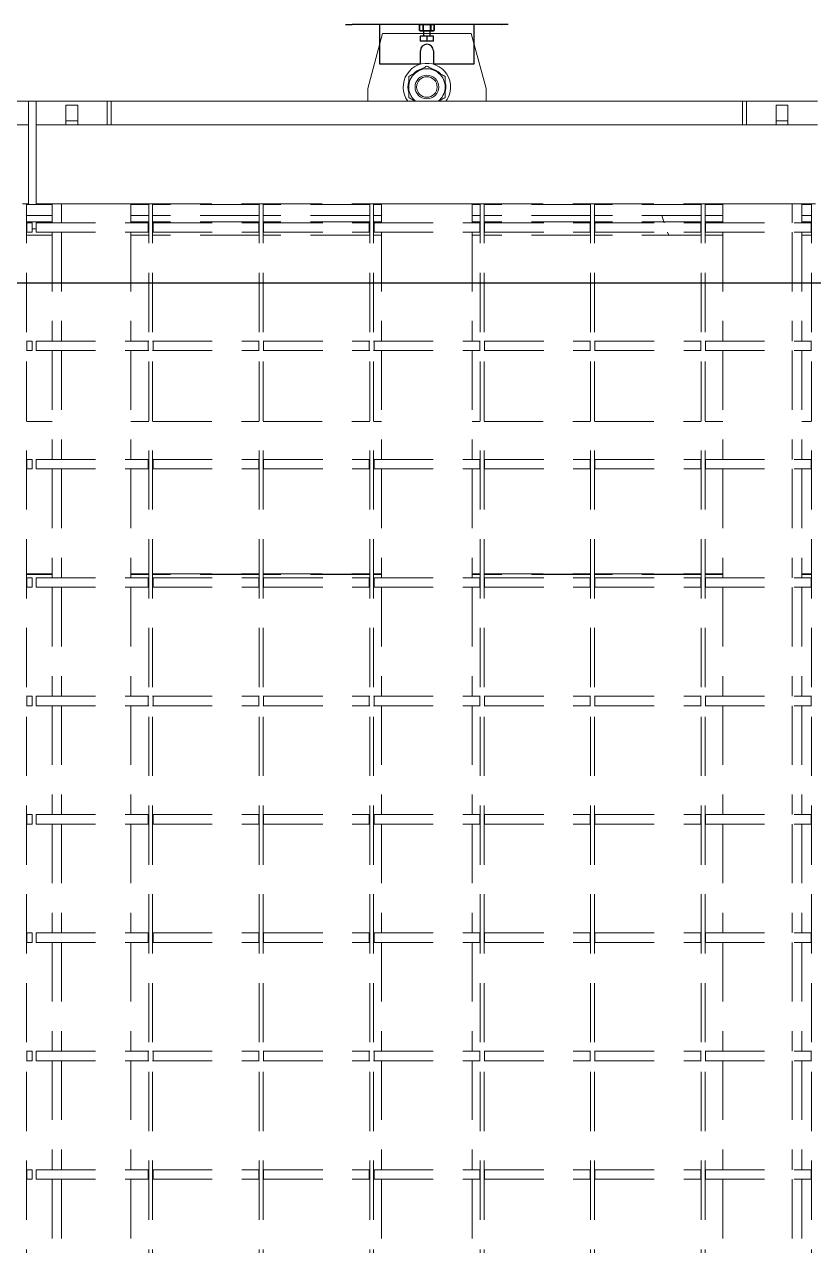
# Model space of a CAD drawing. Extents: x 28911 to 70911, y -59 to 29641.
# Drawn here: x 44763 to 45763, y 21543 to 23090 of the extents above; entities that cross this region are included whole.
import ezdxf

# ---------------------------------------------------------------- set-up
doc = ezdxf.new("R2010")
doc.units = 0
doc.header["$LTSCALE"] = 300
doc.header["$MEASUREMENT"] = 0
doc.linetypes.add('CONTINUA', pattern=[0])
doc.linetypes.add('HIDDEN', pattern=[0.375, 0.25, -0.125])
doc.layers.add('23 CONTINUA 0.35', color=4, linetype='Continuous', lineweight=35)
doc.layers.add('31 NASCOSTA 0.18', color=3, linetype='HIDDEN', lineweight=18)

# ---------------------------------------------------------------- blocks, each defined once
blk = doc.blocks.new('A$C46c43aaa')
at = {"layer": '31 NASCOSTA 0.18', "color": 7, "linetype": 'CONTINUA'}
for p, q in [((-4575, 1746), (-4556.2, 1816)), ((-4556.2, 1816), (-4443.8, 1816)), ((-4443.8, 1816), (-4425, 1746)), ((-4513.3, 1766.9), (-4509.7, 1769)), ((-4490.3, 1769), (-4486.7, 1766.9)), ((-4523, 1745.9), (-4523, 1750.1)), ((-4477, 1750.1), (-4477, 1745.9)), ((-4575, 1730), (-4575, 1746)), ((-4425, 1746), (-4425, 1730)), ((-5095, 1730), (-5005, 1730)), ((-5005, 1730), (-5005, 1700)), ((-4995, 1730), (-5005, 1730)), ((-4995, 1730), (-4905, 1730)), ((-4995, 1700), (-4995, 1730)), ((-4957.5, 1725), (-4957.5, 1705)), ((-4957.5, 1725), (-4942.5, 1725)), ((-4942.5, 1725), (-4942.5, 1705)), ((-4905, 1730), (-4905, 1700)), ((-4900, 1730), (-4905, 1730)), ((-4100, 1730), (-4900, 1730)), ((-4900, 1700), (-4900, 1730)), ((-4482.9, 1731.1), (-4484.1, 1730)), ((-4100, 1730), (-4100, 1700)), ((-4095, 1730), (-4100, 1730)), ((-4095, 1730), (-4005, 1730)), ((-4095, 1700), (-4095, 1730)), ((-4042.5, 1725), (-4057.5, 1725)), ((-4057.5, 1725), (-4057.5, 1705)), ((-4042.5, 1725), (-4042.5, 1705)), ((-4957.5, 1705), (-4942.5, 1705)), ((-4957.5, 1705), (-4957.5, 1700)), ((-4942.5, 1705), (-4942.5, 1700)), ((-4042.5, 1705), (-4057.5, 1705)), ((-4057.5, 1705), (-4057.5, 1700)), ((-4042.5, 1705), (-4042.5, 1700)), ((-5995, 1700), (-5005, 1700)), ((-5005, 1700), (-5005, 1692.9)), ((-5005, 1692.9), (-5005, 1607.1)), ((-4995, 1700), (-4005, 1700)), ((-4995, 1700), (-4995, 1692.9)), ((-4995, 1692.9), (-4995, 1607.1)), ((-4957.5, 1700), (-4942.5, 1700)), ((-4042.5, 1700), (-4057.5, 1700))]:
    blk.add_line(p, q, dxfattribs=at)
at = {"layer": '31 NASCOSTA 0.18', "color": 253}
for p, q in [((-5012.5, 1600), (-5007.5, 1600)), ((-5007.5, -1600), (-5007.5, 1600)), ((-5007.5, 1600), (-5005, 1600)), ((-5007.5, 1599), (-4975, 1599)), ((-5005, 1607.1), (-5005, 1600)), ((-4995, 1607.1), (-4995, 1600)), ((-4995, 1600), (-4963, 1600)), ((-4975, 1600), (-4975, 1576)), ((-4963, 1600), (-4939.4, 1600)), ((-4963, 1600), (-4963, 1576)), ((-4916.7, 1600), (-4939.4, 1600)), ((-4916.7, 1600), (-4852.5, 1600)), ((-4875, 1600), (-4875, 1576)), ((-4852.5, 1599), (-4875, 1599)), ((-4852.5, 1600), (-4847.5, 1600)), ((-4852.5, -1600), (-4852.5, 1600)), ((-4847.5, -1600), (-4847.5, 1600)), ((-4847.5, 1600), (-4712.5, 1600)), ((-4712.5, 1599), (-4847.5, 1599)), ((-4712.5, 1600), (-4707.5, 1600)), ((-4712.5, -1600), (-4712.5, 1600)), ((-4707.5, -1600), (-4707.5, 1600)), ((-4707.5, 1600), (-4572.5, 1600)), ((-4572.5, 1599), (-4707.5, 1599)), ((-4572.5, 1600), (-4567.5, 1600)), ((-4572.5, -1600), (-4572.5, 1600)), ((-4567.5, -1600), (-4567.5, 1600)), ((-4567.5, 1600), (-4522.8, 1600)), ((-4557.5, 1599), (-4567.5, 1599)), ((-4557.5, 1600), (-4557.5, 1576)), ((-4522.8, 1600), (-4477.2, 1600)), ((-4477.2, 1600), (-4432.5, 1600)), ((-4442.5, 1600), (-4442.5, 1576)), ((-4432.5, 1599), (-4442.5, 1599)), ((-4432.5, 1600), (-4427.5, 1600)), ((-4432.5, -1600), (-4432.5, 1600)), ((-4427.5, -1600), (-4427.5, 1600)), ((-4427.5, 1600), (-4292.5, 1600)), ((-4292.5, 1599), (-4427.5, 1599)), ((-4292.5, 1600), (-4287.5, 1600)), ((-4292.5, -1600), (-4292.5, 1600)), ((-4287.5, -1600), (-4287.5, 1600)), ((-4287.5, 1600), (-4152.5, 1600)), ((-4152.5, 1599), (-4287.5, 1599)), ((-4152.5, 1600), (-4147.5, 1600)), ((-4152.5, -1600), (-4152.5, 1600)), ((-4147.5, -1600), (-4147.5, 1600)), ((-4147.5, 1600), (-4083.3, 1600)), ((-4125, 1599), (-4147.5, 1599)), ((-4125, 1600), (-4125, 1576)), ((-4083.3, 1600), (-4060.6, 1600)), ((-4037, 1600), (-4060.6, 1600)), ((-4037, 1600), (-4012.5, 1600)), ((-4037, 1600), (-4037, 1576)), ((-4025, 1600), (-4025, 1576)), ((-4025, 1599), (-4012.5, 1599)), ((-4012.5, 1600), (-4007.5, 1600)), ((-4012.5, -1600), (-4012.5, 1600)), ((-4975, 1585), (-5007.5, 1585)), ((-4852.5, 1585), (-4875, 1585)), ((-4712.5, 1585), (-4847.5, 1585)), ((-4572.5, 1585), (-4707.5, 1585)), ((-4557.5, 1585), (-4567.5, 1585)), ((-4432.5, 1585), (-4442.5, 1585)), ((-4292.5, 1585), (-4427.5, 1585)), ((-4152.5, 1585), (-4287.5, 1585)), ((-4199.6, 1577.2), (-4202.4, 1585)), ((-4125, 1585), (-4147.5, 1585)), ((-4012.5, 1585), (-4025, 1585)), ((-4975, 1577.2), (-5007.5, 1577.2)), ((-5007, 1576), (-5007.5, 1576)), ((-5007.5, 1564), (-5007, 1564)), ((-5007, 1576), (-5000, 1576)), ((-5007, 1564), (-5007, 1576)), ((-5007, 1564), (-5000, 1564)), ((-5000, 1564), (-5000, 1576)), ((-5000, 1568.1), (-4995, 1568.1)), ((-4995, 1564), (-4995, 1576)), ((-4995, 1576), (-4853, 1576)), ((-4995, 1564), (-4853, 1564)), ((-4975, 1564), (-4975, 1426)), ((-4963, 1564), (-4963, 1426)), ((-4852.5, 1577.2), (-4875, 1577.2)), ((-4875, 1564), (-4875, 1426)), ((-4853, 1564), (-4853, 1576)), ((-4852.5, 1576), (-4853, 1576)), ((-4853, 1564), (-4852.5, 1564)), ((-4712.5, 1577.2), (-4847.5, 1577.2)), ((-4847, 1576), (-4847.5, 1576)), ((-4847.5, 1564), (-4847, 1564)), ((-4847, 1564), (-4847, 1576)), ((-4847, 1576), (-4713, 1576)), ((-4847, 1564), (-4713, 1564)), ((-4713, 1564), (-4713, 1576)), ((-4712.5, 1576), (-4713, 1576)), ((-4713, 1564), (-4712.5, 1564)), ((-4572.5, 1577.2), (-4707.5, 1577.2)), ((-4707, 1576), (-4707.5, 1576)), ((-4707.5, 1564), (-4707, 1564)), ((-4707, 1564), (-4707, 1576)), ((-4707, 1576), (-4573, 1576)), ((-4707, 1564), (-4573, 1564)), ((-4573, 1564), (-4573, 1576)), ((-4572.5, 1576), (-4573, 1576)), ((-4573, 1564), (-4572.5, 1564)), ((-4557.5, 1577.2), (-4567.5, 1577.2)), ((-4567, 1576), (-4567.5, 1576)), ((-4567.5, 1564), (-4567, 1564)), ((-4567, 1564), (-4567, 1576)), ((-4567, 1576), (-4433, 1576)), ((-4567, 1564), (-4433, 1564)), ((-4557.5, 1564), (-4557.5, 1426)), ((-4432.5, 1577.2), (-4442.5, 1577.2)), ((-4442.5, 1564), (-4442.5, 1426)), ((-4433, 1564), (-4433, 1576)), ((-4432.5, 1576), (-4433, 1576)), ((-4433, 1564), (-4432.5, 1564)), ((-4292.5, 1577.2), (-4427.5, 1577.2)), ((-4427, 1576), (-4427.5, 1576)), ((-4427.5, 1564), (-4427, 1564)), ((-4427, 1564), (-4427, 1576)), ((-4427, 1576), (-4293, 1576)), ((-4427, 1564), (-4293, 1564)), ((-4293, 1564), (-4293, 1576)), ((-4292.5, 1576), (-4293, 1576)), ((-4293, 1564), (-4292.5, 1564)), ((-4152.5, 1577.2), (-4287.5, 1577.2)), ((-4287, 1576), (-4287.5, 1576)), ((-4287.5, 1564), (-4287, 1564)), ((-4287, 1564), (-4287, 1576)), ((-4287, 1576), (-4153, 1576)), ((-4287, 1564), (-4153, 1564)), ((-4199.6, 1577.2), (-4199.2, 1576)), ((-4193.6, 1560.3), (-4194.9, 1564)), ((-4153, 1564), (-4153, 1576)), ((-4152.5, 1576), (-4153, 1576)), ((-4153, 1564), (-4152.5, 1564)), ((-4125, 1577.2), (-4147.5, 1577.2)), ((-4147, 1576), (-4147.5, 1576)), ((-4147.5, 1564), (-4147, 1564)), ((-4147, 1564), (-4147, 1576)), ((-4147, 1576), (-4013, 1576)), ((-4147, 1564), (-4013, 1564)), ((-4125, 1564), (-4125, 1426)), ((-4037, 1564), (-4037, 1426)), ((-4012.5, 1577.2), (-4025, 1577.2)), ((-4025, 1564), (-4025, 1426)), ((-4013, 1564), (-4013, 1576)), ((-4012.5, 1576), (-4013, 1576)), ((-4013, 1564), (-4012.5, 1564)), ((-4975, 1560.3), (-5007.5, 1560.3)), ((-4852.5, 1560.3), (-4875, 1560.3)), ((-4712.5, 1560.3), (-4847.5, 1560.3)), ((-4572.5, 1560.3), (-4707.5, 1560.3)), ((-4557.5, 1560.3), (-4567.5, 1560.3)), ((-4432.5, 1560.3), (-4442.5, 1560.3)), ((-4292.5, 1560.3), (-4427.5, 1560.3)), ((-4152.5, 1560.3), (-4287.5, 1560.3)), ((-4125, 1560.3), (-4147.5, 1560.3)), ((-4012.5, 1560.3), (-4025, 1560.3)), ((-5007, 1426), (-5007.5, 1426)), ((-5007, 1426), (-5000, 1426)), ((-5007, 1414), (-5007, 1426)), ((-5000, 1414), (-5000, 1426)), ((-4995, 1414), (-4995, 1426)), ((-4995, 1426), (-4853, 1426)), ((-4853, 1414), (-4853, 1426)), ((-4852.5, 1426), (-4853, 1426)), ((-4847, 1426), (-4847.5, 1426)), ((-4847, 1414), (-4847, 1426)), ((-4847, 1426), (-4713, 1426)), ((-4713, 1414), (-4713, 1426)), ((-4712.5, 1426), (-4713, 1426)), ((-4707, 1426), (-4707.5, 1426)), ((-4707, 1414), (-4707, 1426)), ((-4707, 1426), (-4573, 1426)), ((-4573, 1414), (-4573, 1426)), ((-4572.5, 1426), (-4573, 1426)), ((-4567, 1426), (-4567.5, 1426)), ((-4567, 1414), (-4567, 1426)), ((-4567, 1426), (-4433, 1426)), ((-4433, 1414), (-4433, 1426)), ((-4432.5, 1426), (-4433, 1426)), ((-4427, 1426), (-4427.5, 1426)), ((-4427, 1414), (-4427, 1426)), ((-4427, 1426), (-4293, 1426)), ((-4293, 1414), (-4293, 1426)), ((-4292.5, 1426), (-4293, 1426)), ((-4287, 1426), (-4287.5, 1426)), ((-4287, 1414), (-4287, 1426)), ((-4287, 1426), (-4153, 1426)), ((-4153, 1414), (-4153, 1426)), ((-4152.5, 1426), (-4153, 1426)), ((-4147, 1426), (-4147.5, 1426)), ((-4147, 1414), (-4147, 1426)), ((-4147, 1426), (-4013, 1426)), ((-4013, 1414), (-4013, 1426)), ((-4012.5, 1426), (-4013, 1426)), ((-5007.5, 1414), (-5007, 1414)), ((-5007, 1414), (-5000, 1414)), ((-4995, 1414), (-4853, 1414)), ((-4975, 1414), (-4975, 1276)), ((-4963, 1414), (-4963, 1276)), ((-4875, 1414), (-4875, 1276)), ((-4853, 1414), (-4852.5, 1414)), ((-4847.5, 1414), (-4847, 1414)), ((-4847, 1414), (-4713, 1414)), ((-4713, 1414), (-4712.5, 1414)), ((-4707.5, 1414), (-4707, 1414)), ((-4707, 1414), (-4573, 1414)), ((-4573, 1414), (-4572.5, 1414)), ((-4567.5, 1414), (-4567, 1414)), ((-4567, 1414), (-4433, 1414)), ((-4557.5, 1414), (-4557.5, 1276)), ((-4442.5, 1414), (-4442.5, 1276)), ((-4433, 1414), (-4432.5, 1414)), ((-4427.5, 1414), (-4427, 1414)), ((-4427, 1414), (-4293, 1414)), ((-4293, 1414), (-4292.5, 1414)), ((-4287.5, 1414), (-4287, 1414)), ((-4287, 1414), (-4153, 1414)), ((-4153, 1414), (-4152.5, 1414)), ((-4147.5, 1414), (-4147, 1414)), ((-4147, 1414), (-4013, 1414)), ((-4125, 1414), (-4125, 1276)), ((-4037, 1414), (-4037, 1276)), ((-4025, 1414), (-4025, 1276)), ((-4013, 1414), (-4012.5, 1414)), ((-5007.5, 1324), (-4975, 1324)), ((-4875, 1324), (-4852.5, 1324)), ((-4847.5, 1324), (-4712.5, 1324)), ((-4707.5, 1324), (-4572.5, 1324)), ((-4567.5, 1324), (-4557.5, 1324)), ((-4442.5, 1324), (-4432.5, 1324)), ((-4427.5, 1324), (-4292.5, 1324)), ((-4287.5, 1324), (-4152.5, 1324)), ((-4147.5, 1324), (-4125, 1324)), ((-4025, 1324), (-4012.5, 1324)), ((-5007, 1276), (-5007.5, 1276)), ((-5007, 1276), (-5000, 1276)), ((-5007, 1264), (-5007, 1276)), ((-5000, 1264), (-5000, 1276)), ((-4995, 1264), (-4995, 1276)), ((-4995, 1276), (-4853, 1276)), ((-4853, 1264), (-4853, 1276)), ((-4852.5, 1276), (-4853, 1276)), ((-4847, 1276), (-4847.5, 1276)), ((-4847, 1264), (-4847, 1276)), ((-4847, 1276), (-4713, 1276)), ((-4713, 1264), (-4713, 1276)), ((-4712.5, 1276), (-4713, 1276)), ((-4707, 1276), (-4707.5, 1276)), ((-4707, 1264), (-4707, 1276)), ((-4707, 1276), (-4573, 1276)), ((-4573, 1264), (-4573, 1276)), ((-4572.5, 1276), (-4573, 1276)), ((-4567, 1276), (-4567.5, 1276)), ((-4567, 1264), (-4567, 1276)), ((-4567, 1276), (-4433, 1276)), ((-4433, 1264), (-4433, 1276)), ((-4432.5, 1276), (-4433, 1276)), ((-4427, 1276), (-4427.5, 1276)), ((-4427, 1264), (-4427, 1276)), ((-4427, 1276), (-4293, 1276)), ((-4293, 1264), (-4293, 1276)), ((-4292.5, 1276), (-4293, 1276)), ((-4287, 1276), (-4287.5, 1276)), ((-4287, 1264), (-4287, 1276)), ((-4287, 1276), (-4153, 1276)), ((-4153, 1264), (-4153, 1276)), ((-4152.5, 1276), (-4153, 1276)), ((-4147, 1276), (-4147.5, 1276)), ((-4147, 1264), (-4147, 1276)), ((-4147, 1276), (-4013, 1276)), ((-4013, 1264), (-4013, 1276)), ((-4012.5, 1276), (-4013, 1276)), ((-5007.5, 1264), (-5007, 1264)), ((-5007, 1264), (-5000, 1264)), ((-4995, 1264), (-4853, 1264)), ((-4975, 1264), (-4975, 1126)), ((-4963, 1264), (-4963, 1126)), ((-4875, 1264), (-4875, 1126)), ((-4853, 1264), (-4852.5, 1264)), ((-4847.5, 1264), (-4847, 1264)), ((-4847, 1264), (-4713, 1264)), ((-4713, 1264), (-4712.5, 1264)), ((-4707.5, 1264), (-4707, 1264)), ((-4707, 1264), (-4573, 1264)), ((-4573, 1264), (-4572.5, 1264)), ((-4567.5, 1264), (-4567, 1264)), ((-4567, 1264), (-4433, 1264)), ((-4557.5, 1264), (-4557.5, 1126)), ((-4442.5, 1264), (-4442.5, 1126)), ((-4433, 1264), (-4432.5, 1264)), ((-4427.5, 1264), (-4427, 1264)), ((-4427, 1264), (-4293, 1264)), ((-4293, 1264), (-4292.5, 1264)), ((-4287.5, 1264), (-4287, 1264)), ((-4287, 1264), (-4153, 1264)), ((-4153, 1264), (-4152.5, 1264)), ((-4147.5, 1264), (-4147, 1264)), ((-4147, 1264), (-4013, 1264)), ((-4125, 1264), (-4125, 1126)), ((-4037, 1264), (-4037, 1126)), ((-4025, 1264), (-4025, 1126)), ((-4013, 1264), (-4012.5, 1264)), ((-5007.5, 1131), (-4975, 1131)), ((-4975, 1130.5), (-5007.5, 1130.5)), ((-4975, 1130.3), (-5007.5, 1130.3)), ((-4875, 1131), (-4852.5, 1131)), ((-4852.5, 1130.5), (-4875, 1130.5)), ((-4852.5, 1130.3), (-4875, 1130.3)), ((-4847.5, 1131), (-4712.5, 1131)), ((-4712.5, 1130.5), (-4847.5, 1130.5)), ((-4712.5, 1130.3), (-4847.5, 1130.3)), ((-4707.5, 1131), (-4572.5, 1131)), ((-4572.5, 1130.5), (-4707.5, 1130.5)), ((-4572.5, 1130.3), (-4707.5, 1130.3)), ((-4567.5, 1131), (-4557.5, 1131)), ((-4557.5, 1130.5), (-4567.5, 1130.5)), ((-4557.5, 1130.3), (-4567.5, 1130.3)), ((-4442.5, 1131), (-4432.5, 1131)), ((-4432.5, 1130.5), (-4442.5, 1130.5)), ((-4432.5, 1130.3), (-4442.5, 1130.3)), ((-4427.5, 1131), (-4292.5, 1131)), ((-4292.5, 1130.5), (-4427.5, 1130.5)), ((-4292.5, 1130.3), (-4427.5, 1130.3)), ((-4287.5, 1131), (-4152.5, 1131)), ((-4152.5, 1130.5), (-4287.5, 1130.5)), ((-4152.5, 1130.3), (-4287.5, 1130.3)), ((-4147.5, 1131), (-4125, 1131)), ((-4125, 1130.5), (-4147.5, 1130.5)), ((-4125, 1130.3), (-4147.5, 1130.3)), ((-4025, 1131), (-4012.5, 1131)), ((-4012.5, 1130.5), (-4025, 1130.5)), ((-4012.5, 1130.3), (-4025, 1130.3)), ((-5007, 1126), (-5007.5, 1126)), ((-5007, 1126), (-5000, 1126)), ((-5007, 1114), (-5007, 1126)), ((-5000, 1114), (-5000, 1126)), ((-4995, 1114), (-4995, 1126)), ((-4995, 1126), (-4853, 1126)), ((-4853, 1114), (-4853, 1126)), ((-4852.5, 1126), (-4853, 1126)), ((-4847, 1126), (-4847.5, 1126)), ((-4847, 1114), (-4847, 1126)), ((-4847, 1126), (-4713, 1126)), ((-4713, 1114), (-4713, 1126)), ((-4712.5, 1126), (-4713, 1126)), ((-4707, 1126), (-4707.5, 1126)), ((-4707, 1114), (-4707, 1126)), ((-4707, 1126), (-4573, 1126)), ((-4573, 1114), (-4573, 1126)), ((-4572.5, 1126), (-4573, 1126)), ((-4567, 1126), (-4567.5, 1126)), ((-4567, 1114), (-4567, 1126)), ((-4567, 1126), (-4433, 1126)), ((-4433, 1114), (-4433, 1126)), ((-4432.5, 1126), (-4433, 1126)), ((-4427, 1126), (-4427.5, 1126)), ((-4427, 1114), (-4427, 1126)), ((-4427, 1126), (-4293, 1126)), ((-4293, 1114), (-4293, 1126)), ((-4292.5, 1126), (-4293, 1126)), ((-4287, 1126), (-4287.5, 1126)), ((-4287, 1114), (-4287, 1126)), ((-4287, 1126), (-4153, 1126)), ((-4153, 1114), (-4153, 1126)), ((-4152.5, 1126), (-4153, 1126)), ((-4147, 1126), (-4147.5, 1126)), ((-4147, 1114), (-4147, 1126)), ((-4147, 1126), (-4013, 1126)), ((-4013, 1114), (-4013, 1126)), ((-4012.5, 1126), (-4013, 1126)), ((-5007.5, 1114), (-5007, 1114)), ((-5007, 1114), (-5000, 1114)), ((-4995, 1114), (-4853, 1114)), ((-4975, 1114), (-4975, 976)), ((-4963, 1114), (-4963, 976)), ((-4875, 1114), (-4875, 976)), ((-4853, 1114), (-4852.5, 1114)), ((-4847.5, 1114), (-4847, 1114)), ((-4847, 1114), (-4713, 1114)), ((-4713, 1114), (-4712.5, 1114)), ((-4707.5, 1114), (-4707, 1114)), ((-4707, 1114), (-4573, 1114)), ((-4573, 1114), (-4572.5, 1114)), ((-4567.5, 1114), (-4567, 1114)), ((-4567, 1114), (-4433, 1114)), ((-4557.5, 1114), (-4557.5, 976)), ((-4442.5, 1114), (-4442.5, 976)), ((-4433, 1114), (-4432.5, 1114)), ((-4427.5, 1114), (-4427, 1114)), ((-4427, 1114), (-4293, 1114)), ((-4293, 1114), (-4292.5, 1114)), ((-4287.5, 1114), (-4287, 1114)), ((-4287, 1114), (-4153, 1114)), ((-4153, 1114), (-4152.5, 1114)), ((-4147.5, 1114), (-4147, 1114)), ((-4147, 1114), (-4013, 1114)), ((-4125, 1114), (-4125, 976)), ((-4037, 1114), (-4037, 976)), ((-4025, 1114), (-4025, 976)), ((-4013, 1114), (-4012.5, 1114)), ((-5007, 976), (-5007.5, 976)), ((-5007, 964), (-5007, 976)), ((-5007, 976), (-5000, 976)), ((-5000, 964), (-5000, 976)), ((-4995, 964), (-4995, 976)), ((-4995, 976), (-4853, 976)), ((-4853, 964), (-4853, 976)), ((-4852.5, 976), (-4853, 976)), ((-4847, 976), (-4847.5, 976)), ((-4847, 964), (-4847, 976)), ((-4847, 976), (-4713, 976)), ((-4713, 964), (-4713, 976)), ((-4712.5, 976), (-4713, 976)), ((-4707, 976), (-4707.5, 976)), ((-4707, 964), (-4707, 976)), ((-4707, 976), (-4573, 976)), ((-4573, 964), (-4573, 976)), ((-4572.5, 976), (-4573, 976)), ((-4567, 976), (-4567.5, 976)), ((-4567, 964), (-4567, 976)), ((-4567, 976), (-4433, 976)), ((-4433, 964), (-4433, 976)), ((-4432.5, 976), (-4433, 976)), ((-4427, 976), (-4427.5, 976)), ((-4427, 964), (-4427, 976)), ((-4427, 976), (-4293, 976)), ((-4293, 964), (-4293, 976)), ((-4292.5, 976), (-4293, 976)), ((-4287, 976), (-4287.5, 976)), ((-4287, 964), (-4287, 976)), ((-4287, 976), (-4153, 976)), ((-4153, 964), (-4153, 976)), ((-4152.5, 976), (-4153, 976)), ((-4147, 976), (-4147.5, 976)), ((-4147, 964), (-4147, 976)), ((-4147, 976), (-4013, 976)), ((-4013, 964), (-4013, 976)), ((-4012.5, 976), (-4013, 976)), ((-5007.5, 964), (-5007, 964)), ((-5007, 964), (-5000, 964)), ((-4995, 964), (-4853, 964)), ((-4975, 964), (-4975, 826)), ((-4963, 964), (-4963, 826)), ((-4875, 964), (-4875, 826)), ((-4853, 964), (-4852.5, 964)), ((-4847.5, 964), (-4847, 964)), ((-4847, 964), (-4713, 964)), ((-4713, 964), (-4712.5, 964)), ((-4707.5, 964), (-4707, 964)), ((-4707, 964), (-4573, 964)), ((-4573, 964), (-4572.5, 964)), ((-4567.5, 964), (-4567, 964)), ((-4567, 964), (-4433, 964)), ((-4557.5, 964), (-4557.5, 826)), ((-4442.5, 964), (-4442.5, 826)), ((-4433, 964), (-4432.5, 964)), ((-4427.5, 964), (-4427, 964)), ((-4427, 964), (-4293, 964)), ((-4293, 964), (-4292.5, 964)), ((-4287.5, 964), (-4287, 964)), ((-4287, 964), (-4153, 964)), ((-4153, 964), (-4152.5, 964)), ((-4147.5, 964), (-4147, 964)), ((-4147, 964), (-4013, 964)), ((-4125, 964), (-4125, 826)), ((-4037, 964), (-4037, 826)), ((-4025, 964), (-4025, 826)), ((-4013, 964), (-4012.5, 964)), ((-5007, 826), (-5007.5, 826)), ((-5007, 814), (-5007, 826)), ((-5007, 826), (-5000, 826)), ((-5000, 814), (-5000, 826)), ((-4995, 814), (-4995, 826)), ((-4995, 826), (-4853, 826)), ((-4853, 814), (-4853, 826)), ((-4852.5, 826), (-4853, 826)), ((-4847, 826), (-4847.5, 826)), ((-4847, 814), (-4847, 826)), ((-4847, 826), (-4713, 826)), ((-4713, 814), (-4713, 826)), ((-4712.5, 826), (-4713, 826)), ((-4707, 826), (-4707.5, 826)), ((-4707, 814), (-4707, 826)), ((-4707, 826), (-4573, 826)), ((-4573, 814), (-4573, 826)), ((-4572.5, 826), (-4573, 826)), ((-4567, 826), (-4567.5, 826)), ((-4567, 814), (-4567, 826)), ((-4567, 826), (-4433, 826)), ((-4433, 814), (-4433, 826)), ((-4432.5, 826), (-4433, 826)), ((-4427, 826), (-4427.5, 826)), ((-4427, 814), (-4427, 826)), ((-4427, 826), (-4293, 826)), ((-4293, 814), (-4293, 826)), ((-4292.5, 826), (-4293, 826)), ((-4287, 826), (-4287.5, 826)), ((-4287, 814), (-4287, 826)), ((-4287, 826), (-4153, 826)), ((-4153, 814), (-4153, 826)), ((-4152.5, 826), (-4153, 826)), ((-4147, 826), (-4147.5, 826)), ((-4147, 814), (-4147, 826)), ((-4147, 826), (-4013, 826)), ((-4013, 814), (-4013, 826)), ((-4012.5, 826), (-4013, 826)), ((-5007.5, 814), (-5007, 814)), ((-5007, 814), (-5000, 814)), ((-4995, 814), (-4853, 814)), ((-4975, 814), (-4975, 676)), ((-4963, 814), (-4963, 676)), ((-4875, 814), (-4875, 676)), ((-4853, 814), (-4852.5, 814)), ((-4847.5, 814), (-4847, 814)), ((-4847, 814), (-4713, 814)), ((-4713, 814), (-4712.5, 814)), ((-4707.5, 814), (-4707, 814)), ((-4707, 814), (-4573, 814)), ((-4573, 814), (-4572.5, 814)), ((-4567.5, 814), (-4567, 814)), ((-4567, 814), (-4433, 814)), ((-4557.5, 814), (-4557.5, 676)), ((-4442.5, 814), (-4442.5, 676)), ((-4433, 814), (-4432.5, 814)), ((-4427.5, 814), (-4427, 814)), ((-4427, 814), (-4293, 814)), ((-4293, 814), (-4292.5, 814)), ((-4287.5, 814), (-4287, 814)), ((-4287, 814), (-4153, 814)), ((-4153, 814), (-4152.5, 814)), ((-4147.5, 814), (-4147, 814)), ((-4147, 814), (-4013, 814)), ((-4125, 814), (-4125, 676)), ((-4037, 814), (-4037, 676)), ((-4025, 814), (-4025, 676)), ((-4013, 814), (-4012.5, 814)), ((-5007, 676), (-5007.5, 676)), ((-5007, 676), (-5000, 676)), ((-5007, 664), (-5007, 676)), ((-5000, 664), (-5000, 676)), ((-4995, 664), (-4995, 676)), ((-4995, 676), (-4853, 676)), ((-4853, 664), (-4853, 676)), ((-4852.5, 676), (-4853, 676)), ((-4847, 676), (-4847.5, 676)), ((-4847, 664), (-4847, 676)), ((-4847, 676), (-4713, 676)), ((-4713, 664), (-4713, 676)), ((-4712.5, 676), (-4713, 676)), ((-4707, 676), (-4707.5, 676)), ((-4707, 664), (-4707, 676)), ((-4707, 676), (-4573, 676)), ((-4573, 664), (-4573, 676)), ((-4572.5, 676), (-4573, 676)), ((-4567, 676), (-4567.5, 676)), ((-4567, 664), (-4567, 676)), ((-4567, 676), (-4433, 676)), ((-4433, 664), (-4433, 676)), ((-4432.5, 676), (-4433, 676)), ((-4427, 676), (-4427.5, 676)), ((-4427, 664), (-4427, 676)), ((-4427, 676), (-4293, 676)), ((-4293, 664), (-4293, 676)), ((-4292.5, 676), (-4293, 676)), ((-4287, 676), (-4287.5, 676)), ((-4287, 664), (-4287, 676)), ((-4287, 676), (-4153, 676)), ((-4153, 664), (-4153, 676)), ((-4152.5, 676), (-4153, 676)), ((-4147, 676), (-4147.5, 676)), ((-4147, 664), (-4147, 676)), ((-4147, 676), (-4013, 676)), ((-4013, 664), (-4013, 676)), ((-4012.5, 676), (-4013, 676)), ((-5007.5, 664), (-5007, 664)), ((-5007, 664), (-5000, 664)), ((-4995, 664), (-4853, 664)), ((-4975, 664), (-4975, 526)), ((-4963, 664), (-4963, 526)), ((-4875, 664), (-4875, 526)), ((-4853, 664), (-4852.5, 664)), ((-4847.5, 664), (-4847, 664)), ((-4847, 664), (-4713, 664)), ((-4713, 664), (-4712.5, 664)), ((-4707.5, 664), (-4707, 664)), ((-4707, 664), (-4573, 664)), ((-4573, 664), (-4572.5, 664)), ((-4567.5, 664), (-4567, 664)), ((-4567, 664), (-4433, 664)), ((-4557.5, 664), (-4557.5, 526)), ((-4442.5, 664), (-4442.5, 526)), ((-4433, 664), (-4432.5, 664)), ((-4427.5, 664), (-4427, 664)), ((-4427, 664), (-4293, 664)), ((-4293, 664), (-4292.5, 664)), ((-4287.5, 664), (-4287, 664)), ((-4287, 664), (-4153, 664)), ((-4153, 664), (-4152.5, 664)), ((-4147.5, 664), (-4147, 664)), ((-4147, 664), (-4013, 664)), ((-4125, 664), (-4125, 526)), ((-4037, 664), (-4037, 526)), ((-4025, 664), (-4025, 526)), ((-4013, 664), (-4012.5, 664)), ((-5007, 526), (-5007.5, 526)), ((-5007.5, 514), (-5007, 514)), ((-5007, 526), (-5000, 526)), ((-5007, 514), (-5007, 526)), ((-5007, 514), (-5000, 514)), ((-5000, 514), (-5000, 526)), ((-4995, 514), (-4995, 526)), ((-4995, 526), (-4853, 526)), ((-4995, 514), (-4853, 514)), ((-4975, 514), (-4975, 376)), ((-4963, 514), (-4963, 376)), ((-4875, 514), (-4875, 376)), ((-4853, 514), (-4853, 526)), ((-4852.5, 526), (-4853, 526)), ((-4853, 514), (-4852.5, 514)), ((-4847, 526), (-4847.5, 526)), ((-4847.5, 514), (-4847, 514)), ((-4847, 514), (-4847, 526)), ((-4847, 526), (-4713, 526)), ((-4847, 514), (-4713, 514)), ((-4713, 514), (-4713, 526)), ((-4712.5, 526), (-4713, 526)), ((-4713, 514), (-4712.5, 514)), ((-4707, 526), (-4707.5, 526)), ((-4707.5, 514), (-4707, 514)), ((-4707, 514), (-4707, 526)), ((-4707, 526), (-4573, 526)), ((-4707, 514), (-4573, 514)), ((-4573, 514), (-4573, 526)), ((-4572.5, 526), (-4573, 526)), ((-4573, 514), (-4572.5, 514)), ((-4567, 526), (-4567.5, 526)), ((-4567.5, 514), (-4567, 514)), ((-4567, 514), (-4567, 526)), ((-4567, 526), (-4433, 526)), ((-4567, 514), (-4433, 514)), ((-4557.5, 514), (-4557.5, 376)), ((-4442.5, 514), (-4442.5, 376)), ((-4433, 514), (-4433, 526)), ((-4432.5, 526), (-4433, 526)), ((-4433, 514), (-4432.5, 514)), ((-4427, 526), (-4427.5, 526)), ((-4427.5, 514), (-4427, 514)), ((-4427, 514), (-4427, 526)), ((-4427, 526), (-4293, 526)), ((-4427, 514), (-4293, 514)), ((-4293, 514), (-4293, 526)), ((-4292.5, 526), (-4293, 526)), ((-4293, 514), (-4292.5, 514)), ((-4287, 526), (-4287.5, 526)), ((-4287.5, 514), (-4287, 514)), ((-4287, 514), (-4287, 526)), ((-4287, 526), (-4153, 526)), ((-4287, 514), (-4153, 514)), ((-4153, 514), (-4153, 526)), ((-4152.5, 526), (-4153, 526)), ((-4153, 514), (-4152.5, 514)), ((-4147, 526), (-4147.5, 526)), ((-4147.5, 514), (-4147, 514)), ((-4147, 514), (-4147, 526)), ((-4147, 526), (-4013, 526)), ((-4147, 514), (-4013, 514)), ((-4125, 514), (-4125, 376)), ((-4037, 514), (-4037, 376)), ((-4025, 514), (-4025, 376)), ((-4013, 514), (-4013, 526)), ((-4012.5, 526), (-4013, 526)), ((-4013, 514), (-4012.5, 514)), ((-5007, 376), (-5007.5, 376)), ((-5007, 376), (-5000, 376)), ((-5007, 364), (-5007, 376)), ((-5000, 364), (-5000, 376)), ((-4995, 364), (-4995, 376)), ((-4995, 376), (-4853, 376)), ((-4853, 364), (-4853, 376)), ((-4852.5, 376), (-4853, 376)), ((-4847, 376), (-4847.5, 376)), ((-4847, 364), (-4847, 376)), ((-4847, 376), (-4713, 376)), ((-4713, 364), (-4713, 376)), ((-4712.5, 376), (-4713, 376)), ((-4707, 376), (-4707.5, 376)), ((-4707, 364), (-4707, 376)), ((-4707, 376), (-4573, 376)), ((-4573, 364), (-4573, 376)), ((-4572.5, 376), (-4573, 376)), ((-4567, 376), (-4567.5, 376)), ((-4567, 364), (-4567, 376)), ((-4567, 376), (-4433, 376)), ((-4433, 364), (-4433, 376)), ((-4432.5, 376), (-4433, 376)), ((-4427, 376), (-4427.5, 376)), ((-4427, 364), (-4427, 376)), ((-4427, 376), (-4293, 376)), ((-4293, 364), (-4293, 376)), ((-4292.5, 376), (-4293, 376)), ((-4287, 376), (-4287.5, 376)), ((-4287, 364), (-4287, 376)), ((-4287, 376), (-4153, 376)), ((-4153, 364), (-4153, 376)), ((-4152.5, 376), (-4153, 376)), ((-4147, 376), (-4147.5, 376)), ((-4147, 364), (-4147, 376)), ((-4147, 376), (-4013, 376)), ((-4013, 364), (-4013, 376)), ((-4012.5, 376), (-4013, 376)), ((-5007.5, 364), (-5007, 364)), ((-5007, 364), (-5000, 364)), ((-4995, 364), (-4853, 364)), ((-4975, 364), (-4975, 226)), ((-4963, 364), (-4963, 226)), ((-4875, 364), (-4875, 226)), ((-4853, 364), (-4852.5, 364)), ((-4847.5, 364), (-4847, 364)), ((-4847, 364), (-4713, 364)), ((-4713, 364), (-4712.5, 364)), ((-4707.5, 364), (-4707, 364)), ((-4707, 364), (-4573, 364)), ((-4573, 364), (-4572.5, 364)), ((-4567.5, 364), (-4567, 364)), ((-4567, 364), (-4433, 364)), ((-4557.5, 364), (-4557.5, 226)), ((-4442.5, 364), (-4442.5, 226)), ((-4433, 364), (-4432.5, 364)), ((-4427.5, 364), (-4427, 364)), ((-4427, 364), (-4293, 364)), ((-4293, 364), (-4292.5, 364)), ((-4287.5, 364), (-4287, 364)), ((-4287, 364), (-4153, 364)), ((-4153, 364), (-4152.5, 364)), ((-4147.5, 364), (-4147, 364)), ((-4147, 364), (-4013, 364)), ((-4125, 364), (-4125, 226)), ((-4037, 364), (-4037, 226)), ((-4025, 364), (-4025, 226)), ((-4013, 364), (-4012.5, 364))]:
    blk.add_line(p, q, dxfattribs=at)
at = {"layer": '31 NASCOSTA 0.18', "color": 7, "linetype": 'CONTINUA', "flags": 128}
for points in [[(-4476.8, 1754.3), (-4476.7, 1753.6), (-4476.2, 1750.7)], [(-4515.9, 1730), (-4516.9, 1731), (-4517.1, 1731.2)]]:
    blk.add_lwpolyline(points, dxfattribs=at)
at = {"layer": '31 NASCOSTA 0.18', "color": 7, "linetype": 'CONTINUA'}
for radius in [15, 13]:
    blk.add_circle((-4500, 1748), radius, dxfattribs=at)
for radius, start, end in [(30, 6.4252, 216.8699), (23.1, 125.1716, 174.8284), (24, 103.4464, 135.352), (23.1, 65.1716, 114.8284), (24, 44.4822, 76.3361), (23.1, 5.1716, 54.8284), (24, 164.8616, 195.2291), (24, 344.8613, 6.4252), (30, 323.1301, 6.4252), (23.1, 185.1716, 231.2078), (23.1, 308.7922, 354.8284)]:
    blk.add_arc((-4500, 1748), radius, start, end, dxfattribs=at)
for points, knots in [([(-4513.3, 1766.9), (-4514.9, 1765.9), (-4518.2, 1764), (-4521.4, 1762.2), (-4523, 1761.3)], [0, 0, 0, 0, 0.4963935, 1, 1, 1, 1]), ([(-4500, 1774.6), (-4501.6, 1773.6), (-4504.8, 1771.8), (-4508, 1769.9), (-4509.7, 1769)], [0, 0, 0, 0, 0.4969936, 1, 1, 1, 1]), ([(-4490.3, 1769), (-4491.9, 1769.9), (-4495.2, 1771.8), (-4498.4, 1773.6), (-4500, 1774.6)], [0, 0, 0, 0, 0.496394, 1, 1, 1, 1]), ([(-4477, 1761.3), (-4478.6, 1762.2), (-4481.8, 1764), (-4485, 1765.9), (-4486.7, 1766.9)], [0, 0, 0, 0, 0.4969936, 1, 1, 1, 1]), ([(-4523, 1761.3), (-4523, 1759.5), (-4523, 1755.8), (-4523, 1752), (-4523, 1750.1)], [0, 0, 0, 0, 0.496994, 1, 1, 1, 1]), ([(-4477, 1750.1), (-4477, 1752), (-4477, 1755.8), (-4477, 1759.4), (-4477, 1761.3)], [0, 0, 0, 0, 0.496394, 1, 1, 1, 1]), ([(-4523, 1745.9), (-4523, 1744), (-4523, 1740.2), (-4523, 1736.6), (-4523, 1734.7)], [0, 0, 0, 0, 0.496394, 1, 1, 1, 1]), ([(-4523, 1734.7), (-4521.4, 1733.8), (-4518.7, 1732.3), (-4516, 1730.7), (-4514.8, 1730)], [0, 0, 0, 0, 0.588288, 1, 1, 1, 1]), ([(-4485.2, 1730), (-4484.1, 1730.6), (-4481.3, 1732.2), (-4478.6, 1733.8), (-4477, 1734.7)], [0, 0, 0, 0, 0.4038957, 1, 1, 1, 1]), ([(-4477, 1734.7), (-4477, 1736.5), (-4477, 1740.2), (-4477, 1744), (-4477, 1745.9)], [0, 0, 0, 0, 0.496994, 1, 1, 1, 1])]:
    blk.add_open_spline(points, degree=3, knots=knots, dxfattribs=at)
blk = doc.blocks.new('*U74')
at = {"color": 1, "linetype": 'CONTINUA', "ltscale": 5}
blk.add_line((-12000, 1500), (0, 1500), dxfattribs=at)
blk = doc.blocks.new('A$C32be2113')
at = {"color": 7, "linetype": 'Continuous', "lineweight": 25}
for p, q in [((-2603.1, 3887.9), (-2594.7, 3887.9)), ((-2549, 3887.9), (-2594.7, 3887.9)), ((-2560, 3887.9), (-2560, 3837.9)), ((-2540.6, 3887.9), (-2549, 3887.9)), ((-2459.4, 3887.9), (-2540.6, 3887.9)), ((-2508.5, 3887.9), (-2509.5, 3887.4)), ((-2509.5, 3887.4), (-2509.5, 3880.4)), ((-2509.4, 3887.4), (-2509.5, 3887.4)), ((-2509.4, 3887.4), (-2507.4, 3887.9)), ((-2509.4, 3880.4), (-2509.4, 3887.4)), ((-2507.4, 3887.9), (-2505.3, 3887.4)), ((-2505.3, 3887.4), (-2505.3, 3880.4)), ((-2504.1, 3887.4), (-2505.3, 3887.4)), ((-2504.1, 3887.4), (-2500, 3887.9)), ((-2504.1, 3880.4), (-2504.1, 3887.4)), ((-2500, 3887.9), (-2495.9, 3887.4)), ((-2495.9, 3887.4), (-2495.9, 3880.4)), ((-2494.7, 3887.4), (-2495.9, 3887.4)), ((-2494.7, 3887.4), (-2492.6, 3887.9)), ((-2494.7, 3880.4), (-2494.7, 3887.4)), ((-2492.6, 3887.9), (-2490.6, 3887.4)), ((-2490.6, 3887.4), (-2491.5, 3887.9)), ((-2490.6, 3880.4), (-2490.6, 3887.4)), ((-2490.6, 3887.4), (-2490.6, 3880.4)), ((-2490.6, 3887.4), (-2490.6, 3887.4)), ((-2451, 3887.9), (-2459.4, 3887.9)), ((-2405.3, 3887.9), (-2451, 3887.9)), ((-2440, 3837.9), (-2440, 3887.9)), ((-2396.9, 3887.9), (-2405.3, 3887.9)), ((-2509.5, 3880.4), (-2508.5, 3879.9)), ((-2509.4, 3880.4), (-2509.5, 3880.4)), ((-2507.4, 3879.9), (-2509.4, 3880.4)), ((-2508.5, 3879.9), (-2507.4, 3879.9)), ((-2500, 3872.9), (-2508.5, 3872.9)), ((-2508.5, 3872.9), (-2508.5, 3866.5)), ((-2505.3, 3880.4), (-2507.4, 3879.9)), ((-2507.4, 3879.9), (-2500, 3879.9)), ((-2504.1, 3880.4), (-2505.3, 3880.4)), ((-2500, 3879.9), (-2504.1, 3880.4)), ((-2504.1, 3879.9), (-2504.1, 3872.9)), ((-2495.9, 3880.4), (-2500, 3879.9)), ((-2500, 3879.9), (-2492.6, 3879.9)), ((-2491.5, 3872.9), (-2500, 3872.9)), ((-2500, 3872.9), (-2500, 3866.5)), ((-2494.7, 3880.4), (-2495.9, 3880.4)), ((-2495.9, 3872.9), (-2495.9, 3879.9)), ((-2492.6, 3879.9), (-2494.7, 3880.4)), ((-2490.6, 3880.4), (-2492.6, 3879.9)), ((-2492.6, 3879.9), (-2491.5, 3879.9)), ((-2491.5, 3879.9), (-2490.6, 3880.4)), ((-2491.5, 3866.5), (-2491.5, 3872.9)), ((-2490.6, 3880.4), (-2490.6, 3880.4)), ((-2500, 3866.5), (-2508.5, 3866.5)), ((-2508.3, 3837.9), (-2508.3, 3854.6)), ((-2491.5, 3866.5), (-2500, 3866.5)), ((-2491.8, 3854.6), (-2491.8, 3837.9)), ((-2560, 3837.9), (-2508.3, 3837.9)), ((-2491.8, 3837.9), (-2440, 3837.9))]:
    blk.add_line(p, q, dxfattribs=at)
for centre, radius, start, end in [((-2405.3, 3888.7), 0.83, 270.0509, 291.2656), ((-2500, 3854.6), 8.25, 0, 180)]:
    blk.add_arc(centre, radius, start, end, dxfattribs=at)

msp = doc.modelspace()

# ---------------------------------------------------------------- block references
at = {"color": 8, "ltscale": 50}
msp.add_blockref('A$C32be2113', (47772.732, 19202.089), dxfattribs=at)
at = {"ltscale": 50}
msp.add_blockref('*U74', (56272.732, 21262.689), dxfattribs=at)
at = {"layer": '23 CONTINUA 0.35'}
msp.add_blockref('A$C46c43aaa', (49772.732, 21262.689), dxfattribs=at)

doc.saveas('drawing.dxf')
